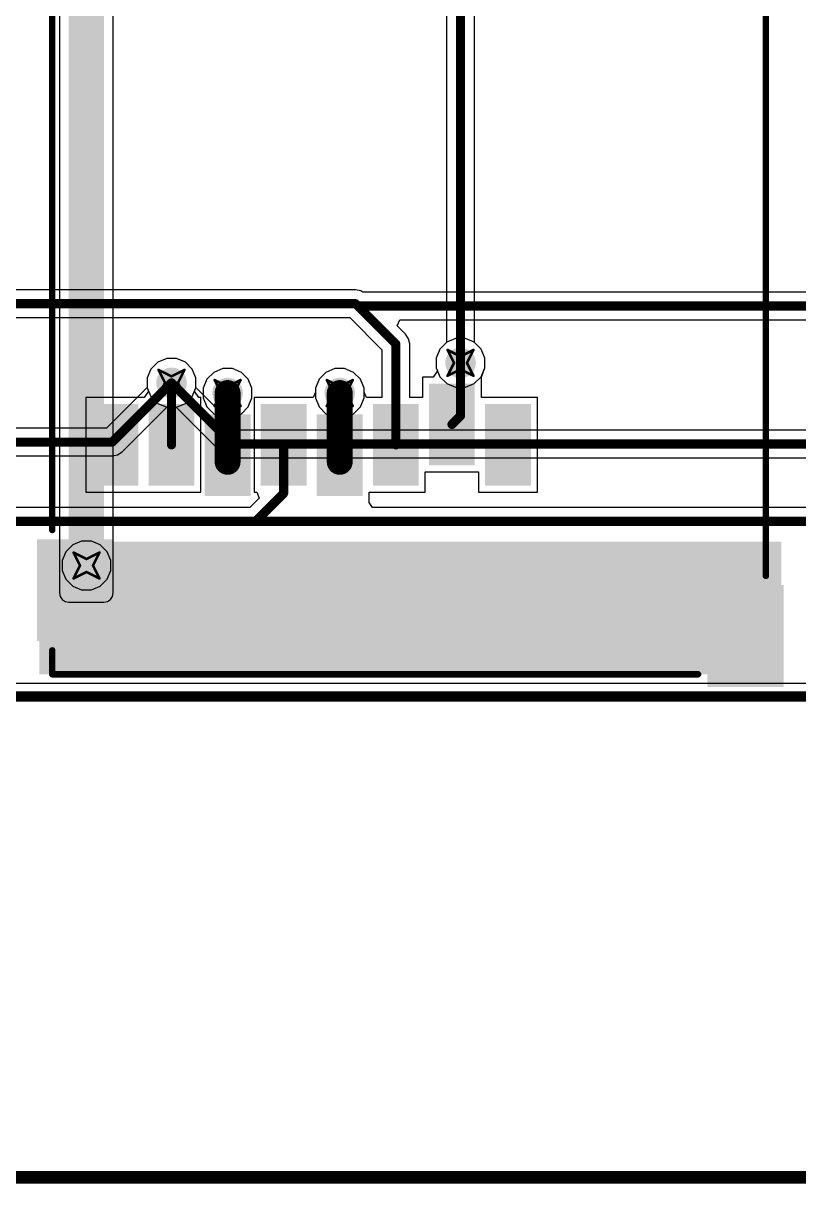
# Model space of a CAD drawing. Header units: inches. Extents: x -3 to 488, y -11 to 93.
# Drawn here: x 15.09 to 30.31, y -9.56 to 13.21 of the extents above; entities that cross this region are included whole.
import ezdxf

# ---------------------------------------------------------------- set-up
doc = ezdxf.new("R2010")
doc.units = ezdxf.units.IN
for name, color, linetype in [('Board Cutout', 216, 'Continuous'), ('Bottom Layer', 5, 'Continuous'), ('Dimension', 6, 'Continuous'), ('Drill Drawing', 1, 'Continuous'), ('Layer 1', 16, 'Continuous'), ('Layer 2', 76, 'Continuous'), ('Top Layer', 1, 'Continuous'), ('Top Overlay', 2, 'Continuous'), ('Top Paste', 8, 'Continuous'), ('Top Solder', 216, 'Continuous'), ('Via Holes', 16, 'Continuous')]:
    doc.layers.add(name, color=color, linetype=linetype)

msp = doc.modelspace()

# ---------------------------------------------------------------- hatches: boundary and pattern name
at = {"layer": 'Bottom Layer'}
h = msp.add_hatch(color=5, dxfattribs=at)
edge = h.paths.add_edge_path()
edge.add_arc((23.67, 6.545), 0.3, 0, 360)
h = msp.add_hatch(color=5, dxfattribs=at)
edge = h.paths.add_edge_path()
edge.add_arc((18.001, 6.154), 0.3, 0, 360)
h = msp.add_hatch(color=5, dxfattribs=at)
edge = h.paths.add_edge_path()
edge.add_arc((19.101, 5.954), 0.3, 0, 360)
h = msp.add_hatch(color=5, dxfattribs=at)
edge = h.paths.add_edge_path()
edge.add_arc((21.301, 5.954), 0.3, 0, 360)
h = msp.add_hatch(color=5, dxfattribs=at)
edge = h.paths.add_edge_path()
edge.add_arc((16.333, 2.571), 0.3, 0, 360)
at = {"layer": 'Layer 1'}
h = msp.add_hatch(color=16, dxfattribs=at)
edge = h.paths.add_edge_path()
edge.add_arc((23.67, 6.545), 0.3, 0, 360)
h = msp.add_hatch(color=16, dxfattribs=at)
edge = h.paths.add_edge_path()
edge.add_arc((18.001, 6.154), 0.3, 0, 360)
h = msp.add_hatch(color=16, dxfattribs=at)
edge = h.paths.add_edge_path()
edge.add_arc((19.101, 5.954), 0.3, 0, 360)
h = msp.add_hatch(color=16, dxfattribs=at)
edge = h.paths.add_edge_path()
edge.add_arc((21.301, 5.954), 0.3, 0, 360)
h = msp.add_hatch(color=16, dxfattribs=at)
edge = h.paths.add_edge_path()
edge.add_arc((16.333, 2.571), 0.3, 0, 360)
at = {"layer": 'Layer 2'}
msp.add_hatch(color=76, dxfattribs=at).paths.add_polyline_path([(15.984, 2.034), (16.674, 2.034), (16.674, 17.651), (15.984, 17.651)])
h = msp.add_hatch(color=76, dxfattribs=at)
edge = h.paths.add_edge_path()
edge.add_arc((23.67, 6.545), 0.3, 0, 360)
h = msp.add_hatch(color=76, dxfattribs=at)
edge = h.paths.add_edge_path()
edge.add_arc((18.001, 6.154), 0.3, 0, 360)
h = msp.add_hatch(color=76, dxfattribs=at)
edge = h.paths.add_edge_path()
edge.add_arc((19.101, 5.954), 0.3, 0, 360)
h = msp.add_hatch(color=76, dxfattribs=at)
edge = h.paths.add_edge_path()
edge.add_arc((21.301, 5.954), 0.3, 0, 360)
h = msp.add_hatch(color=76, dxfattribs=at)
edge = h.paths.add_edge_path()
edge.add_arc((16.333, 2.571), 0.3, 0, 360)
at = {"layer": 'Top Layer'}
h = msp.add_hatch(color=1, dxfattribs=at)
edge = h.paths.add_edge_path()
edge.add_arc((23.67, 6.545), 0.3, 0, 360)
h = msp.add_hatch(color=1, dxfattribs=at)
edge = h.paths.add_edge_path()
edge.add_arc((18.001, 6.154), 0.3, 0, 360)
h = msp.add_hatch(color=1, dxfattribs=at)
edge = h.paths.add_edge_path()
edge.add_arc((19.101, 5.954), 0.3, 0, 360)
h = msp.add_hatch(color=1, dxfattribs=at)
edge = h.paths.add_edge_path()
edge.add_arc((21.301, 5.954), 0.3, 0, 360)
for points in [[(23.101, 6.087), (23.901, 6.087), (23.901, 4.587), (23.101, 4.587)], [(16.501, 5.687), (17.301, 5.687), (17.301, 4.187), (16.501, 4.187)], [(17.601, 5.687), (18.401, 5.687), (18.401, 4.187), (17.601, 4.187)], [(18.701, 5.487), (19.501, 5.487), (19.501, 3.987), (18.701, 3.987)], [(19.801, 5.687), (20.601, 5.687), (20.601, 4.187), (19.801, 4.187)], [(20.901, 5.487), (21.701, 5.487), (21.701, 3.987), (20.901, 3.987)], [(22.001, 5.687), (22.801, 5.687), (22.801, 4.187), (22.001, 4.187)], [(24.201, 5.687), (25.001, 5.687), (25.001, 4.187), (24.201, 4.187)], [(15.411, 0.437), (29.961, 0.437), (29.961, 3.037), (15.411, 3.037)], [(15.411, 3.037), (16.811, 3.037), (16.811, 1.137), (15.411, 1.137)], [(28.561, 2.137), (29.961, 2.137), (29.961, 0.237), (28.561, 0.237)]]:
    msp.add_hatch(color=1, dxfattribs=at).paths.add_polyline_path(points)
h = msp.add_hatch(color=1, dxfattribs=at)
edge = h.paths.add_edge_path()
edge.add_arc((16.333, 2.571), 0.3, 0, 360)
at = {"layer": 'Top Paste'}
for points in [[(23.101, 6.087), (23.901, 6.087), (23.901, 4.587), (23.101, 4.587)], [(16.501, 5.687), (17.301, 5.687), (17.301, 4.187), (16.501, 4.187)], [(17.601, 5.687), (18.401, 5.687), (18.401, 4.187), (17.601, 4.187)], [(18.701, 5.487), (19.501, 5.487), (19.501, 3.987), (18.701, 3.987)], [(19.801, 5.687), (20.601, 5.687), (20.601, 4.187), (19.801, 4.187)], [(20.901, 5.487), (21.701, 5.487), (21.701, 3.987), (20.901, 3.987)], [(22.001, 5.687), (22.801, 5.687), (22.801, 4.187), (22.001, 4.187)], [(24.201, 5.687), (25.001, 5.687), (25.001, 4.187), (24.201, 4.187)], [(15.411, 3.037), (16.811, 3.037), (16.811, 1.137), (15.411, 1.137)], [(28.561, 2.137), (29.961, 2.137), (29.961, 0.237), (28.561, 0.237)]]:
    msp.add_hatch(color=8, dxfattribs=at).paths.add_polyline_path(points)
at = {"layer": 'Top Solder'}
for points in [[(23.051, 6.137), (23.951, 6.137), (23.951, 4.537), (23.051, 4.537)], [(16.451, 5.737), (17.351, 5.737), (17.351, 4.137), (16.451, 4.137)], [(17.551, 5.737), (18.451, 5.737), (18.451, 4.137), (17.551, 4.137)], [(19.751, 5.737), (20.651, 5.737), (20.651, 4.137), (19.751, 4.137)], [(21.951, 5.737), (22.851, 5.737), (22.851, 4.137), (21.951, 4.137)], [(24.151, 5.737), (25.051, 5.737), (25.051, 4.137), (24.151, 4.137)], [(18.651, 5.537), (19.551, 5.537), (19.551, 3.937), (18.651, 3.937)], [(20.851, 5.537), (21.751, 5.537), (21.751, 3.937), (20.851, 3.937)], [(15.361, 3.087), (16.861, 3.087), (16.861, 1.087), (15.361, 1.087)], [(28.511, 2.187), (30.011, 2.187), (30.011, 0.187), (28.511, 0.187)]]:
    msp.add_hatch(color=216, dxfattribs=at).paths.add_polyline_path(points)
at = {"layer": 'Via Holes'}
h = msp.add_hatch(color=7, dxfattribs=at)
edge = h.paths.add_edge_path()
edge.add_arc((23.67, 6.545), 0.15, 0, 360)
h = msp.add_hatch(color=7, dxfattribs=at)
edge = h.paths.add_edge_path()
edge.add_arc((18.001, 6.154), 0.15, 0, 360)
h = msp.add_hatch(color=7, dxfattribs=at)
edge = h.paths.add_edge_path()
edge.add_arc((19.101, 5.954), 0.15, 0, 360)
h = msp.add_hatch(color=7, dxfattribs=at)
edge = h.paths.add_edge_path()
edge.add_arc((21.301, 5.954), 0.15, 0, 360)
h = msp.add_hatch(color=7, dxfattribs=at)
edge = h.paths.add_edge_path()
edge.add_arc((16.333, 2.571), 0.15, 0, 360)

# ---------------------------------------------------------------- linework, layer by layer
at = {"layer": 'Board Cutout', "const_width": 0.2}
msp.add_lwpolyline([(0.01, 0), (60.01, 0)], dxfattribs=at)
at = {"layer": 'Bottom Layer'}
for p, q in [((23.399, 6.95), (23.265, 6.815)), ((23.575, 7.022), (23.399, 6.95)), ((23.765, 7.022), (23.575, 7.022)), ((23.941, 6.95), (23.765, 7.022)), ((24.075, 6.815), (23.941, 6.95)), ((17.906, 6.632), (17.73, 6.559)), ((18.096, 6.632), (17.906, 6.632)), ((18.272, 6.559), (18.096, 6.632)), ((23.265, 6.815), (23.192, 6.64)), ((23.192, 6.64), (23.192, 6.45)), ((24.148, 6.64), (24.075, 6.815)), ((24.148, 6.45), (24.148, 6.64)), ((17.596, 6.425), (17.523, 6.249)), ((17.73, 6.559), (17.596, 6.425)), ((18.406, 6.425), (18.272, 6.559)), ((18.479, 6.249), (18.406, 6.425)), ((19.006, 6.432), (18.83, 6.359)), ((19.196, 6.432), (19.006, 6.432)), ((19.372, 6.359), (19.196, 6.432)), ((23.192, 6.45), (23.265, 6.274)), ((24.075, 6.274), (24.148, 6.45)), ((17.523, 6.249), (17.523, 6.059)), ((18.479, 6.059), (18.479, 6.249)), ((18.696, 6.225), (18.623, 6.049)), ((18.83, 6.359), (18.696, 6.225)), ((19.506, 6.225), (19.372, 6.359)), ((19.579, 6.049), (19.506, 6.225)), ((23.265, 6.274), (23.399, 6.14)), ((23.941, 6.14), (24.075, 6.274)), ((17.523, 6.059), (17.596, 5.883)), ((18.406, 5.883), (18.479, 6.059)), ((18.623, 6.049), (18.623, 5.859)), ((19.579, 5.859), (19.579, 6.049)), ((23.399, 6.14), (23.575, 6.067)), ((23.575, 6.067), (23.765, 6.067)), ((23.765, 6.067), (23.941, 6.14)), ((17.596, 5.883), (17.73, 5.749)), ((17.73, 5.749), (17.906, 5.676)), ((18.096, 5.676), (18.272, 5.749)), ((18.272, 5.749), (18.406, 5.883)), ((18.623, 5.859), (18.696, 5.683)), ((19.506, 5.683), (19.579, 5.859)), ((17.906, 5.676), (18.096, 5.676)), ((18.696, 5.683), (18.83, 5.549)), ((18.83, 5.549), (19.006, 5.476)), ((19.006, 5.476), (19.196, 5.476)), ((19.196, 5.476), (19.372, 5.549)), ((19.372, 5.549), (19.506, 5.683)), ((16.063, 2.976), (15.928, 2.842)), ((16.238, 3.049), (16.063, 2.976)), ((16.428, 3.049), (16.238, 3.049)), ((16.604, 2.976), (16.428, 3.049)), ((16.738, 2.842), (16.604, 2.976)), ((15.928, 2.842), (15.856, 2.666)), ((16.811, 2.666), (16.738, 2.842)), ((15.856, 2.666), (15.856, 2.476)), ((16.811, 2.476), (16.811, 2.666)), ((15.856, 2.476), (15.928, 2.301)), ((15.928, 2.301), (16.063, 2.166)), ((16.604, 2.166), (16.738, 2.301)), ((16.738, 2.301), (16.811, 2.476)), ((16.063, 2.166), (16.238, 2.094)), ((16.238, 2.094), (16.428, 2.094)), ((16.428, 2.094), (16.604, 2.166)), ((60.01, 0.259), (0.269, 0.259))]:
    msp.add_line(p, q, dxfattribs=at)
at = {"layer": 'Dimension', "const_width": 0.254}
msp.add_lwpolyline([(0, -9.429), (56.354, -9.429)], dxfattribs=at)
at = {"layer": 'Drill Drawing', "const_width": 0.0508}
for points in [[(23.416, 6.799), (23.67, 6.672)], [(23.416, 6.799), (23.543, 6.545)], [(23.67, 6.672), (23.924, 6.799)], [(23.797, 6.545), (23.924, 6.799)], [(17.747, 6.408), (18.001, 6.281)], [(17.747, 6.408), (17.874, 6.154)], [(18.001, 6.281), (18.255, 6.408)], [(18.128, 6.154), (18.255, 6.408)], [(23.416, 6.291), (23.543, 6.545)], [(23.416, 6.291), (23.67, 6.418)], [(23.67, 6.418), (23.924, 6.291)], [(23.797, 6.545), (23.924, 6.291)], [(17.747, 5.9), (17.874, 6.154)], [(18.128, 6.154), (18.255, 5.9)], [(18.847, 6.208), (19.101, 6.081)], [(18.847, 6.208), (18.974, 5.954)], [(19.101, 6.081), (19.355, 6.208)], [(19.228, 5.954), (19.355, 6.208)], [(21.047, 6.208), (21.301, 6.081)], [(21.047, 6.208), (21.174, 5.954)], [(21.301, 6.081), (21.555, 6.208)], [(21.428, 5.954), (21.555, 6.208)], [(17.747, 5.9), (18.001, 6.027)], [(18.001, 6.027), (18.255, 5.9)], [(18.847, 5.7), (18.974, 5.954)], [(19.228, 5.954), (19.355, 5.7)], [(21.047, 5.7), (21.174, 5.954)], [(21.428, 5.954), (21.555, 5.7)], [(18.847, 5.7), (19.101, 5.827)], [(19.101, 5.827), (19.355, 5.7)], [(21.047, 5.7), (21.301, 5.827)], [(21.301, 5.827), (21.555, 5.7)], [(16.079, 2.825), (16.333, 2.698)], [(16.079, 2.825), (16.206, 2.571)], [(16.333, 2.698), (16.587, 2.825)], [(16.46, 2.571), (16.587, 2.825)], [(16.079, 2.317), (16.206, 2.571)], [(16.46, 2.571), (16.587, 2.317)], [(16.079, 2.317), (16.333, 2.444)], [(16.333, 2.444), (16.587, 2.317)]]:
    msp.add_lwpolyline(points, dxfattribs=at)
at = {"layer": 'Drill Drawing', "const_width": 0.0254}
for points in [[(23.403, 6.799, 1), (23.429, 6.799, 1)], [(23.403, 6.799, 1), (23.429, 6.799, 1)], [(23.657, 6.672, 1), (23.683, 6.672, 1)], [(23.657, 6.672, 1), (23.683, 6.672, 1)], [(23.911, 6.799, 1), (23.937, 6.799, 1)], [(23.911, 6.799, 1), (23.937, 6.799, 1)], [(17.734, 6.408, 1), (17.76, 6.408, 1)], [(17.734, 6.408, 1), (17.76, 6.408, 1)], [(18.242, 6.408, 1), (18.268, 6.408, 1)], [(18.242, 6.408, 1), (18.268, 6.408, 1)], [(23.53, 6.545, 1), (23.556, 6.545, 1)], [(23.53, 6.545, 1), (23.556, 6.545, 1)], [(23.657, 6.418, 1), (23.683, 6.418, 1)], [(23.657, 6.418, 1), (23.683, 6.418, 1)], [(23.784, 6.545, 1), (23.81, 6.545, 1)], [(23.784, 6.545, 1), (23.81, 6.545, 1)], [(17.861, 6.154, 1), (17.887, 6.154, 1)], [(17.861, 6.154, 1), (17.887, 6.154, 1)], [(17.988, 6.281, 1), (18.014, 6.281, 1)], [(17.988, 6.281, 1), (18.014, 6.281, 1)], [(18.115, 6.154, 1), (18.141, 6.154, 1)], [(18.115, 6.154, 1), (18.141, 6.154, 1)], [(18.834, 6.208, 1), (18.86, 6.208, 1)], [(18.834, 6.208, 1), (18.86, 6.208, 1)], [(19.342, 6.208, 1), (19.368, 6.208, 1)], [(19.342, 6.208, 1), (19.368, 6.208, 1)], [(21.034, 6.208, 1), (21.06, 6.208, 1)], [(21.034, 6.208, 1), (21.06, 6.208, 1)], [(21.542, 6.208, 1), (21.568, 6.208, 1)], [(21.542, 6.208, 1), (21.568, 6.208, 1)], [(23.403, 6.291, 1), (23.429, 6.291, 1)], [(23.403, 6.291, 1), (23.429, 6.291, 1)], [(23.911, 6.291, 1), (23.937, 6.291, 1)], [(23.911, 6.291, 1), (23.937, 6.291, 1)], [(17.734, 5.9, 1), (17.76, 5.9, 1)], [(17.734, 5.9, 1), (17.76, 5.9, 1)], [(17.988, 6.027, 1), (18.014, 6.027, 1)], [(17.988, 6.027, 1), (18.014, 6.027, 1)], [(18.242, 5.9, 1), (18.268, 5.9, 1)], [(18.242, 5.9, 1), (18.268, 5.9, 1)], [(18.961, 5.954, 1), (18.987, 5.954, 1)], [(18.961, 5.954, 1), (18.987, 5.954, 1)], [(19.088, 6.081, 1), (19.114, 6.081, 1)], [(19.088, 6.081, 1), (19.114, 6.081, 1)], [(19.215, 5.954, 1), (19.241, 5.954, 1)], [(19.215, 5.954, 1), (19.241, 5.954, 1)], [(21.161, 5.954, 1), (21.187, 5.954, 1)], [(21.161, 5.954, 1), (21.187, 5.954, 1)], [(21.288, 6.081, 1), (21.314, 6.081, 1)], [(21.288, 6.081, 1), (21.314, 6.081, 1)], [(21.415, 5.954, 1), (21.441, 5.954, 1)], [(21.415, 5.954, 1), (21.441, 5.954, 1)], [(18.834, 5.7, 1), (18.86, 5.7, 1)], [(18.834, 5.7, 1), (18.86, 5.7, 1)], [(19.088, 5.827, 1), (19.114, 5.827, 1)], [(19.088, 5.827, 1), (19.114, 5.827, 1)], [(19.342, 5.7, 1), (19.368, 5.7, 1)], [(19.342, 5.7, 1), (19.368, 5.7, 1)], [(21.034, 5.7, 1), (21.06, 5.7, 1)], [(21.034, 5.7, 1), (21.06, 5.7, 1)], [(21.288, 5.827, 1), (21.314, 5.827, 1)], [(21.288, 5.827, 1), (21.314, 5.827, 1)], [(21.542, 5.7, 1), (21.568, 5.7, 1)], [(21.542, 5.7, 1), (21.568, 5.7, 1)], [(16.067, 2.825, 1), (16.092, 2.825, 1)], [(16.067, 2.825, 1), (16.092, 2.825, 1)], [(16.575, 2.825, 1), (16.6, 2.825, 1)], [(16.575, 2.825, 1), (16.6, 2.825, 1)], [(16.194, 2.571, 1), (16.219, 2.571, 1)], [(16.194, 2.571, 1), (16.219, 2.571, 1)], [(16.321, 2.698, 1), (16.346, 2.698, 1)], [(16.321, 2.698, 1), (16.346, 2.698, 1)], [(16.448, 2.571, 1), (16.473, 2.571, 1)], [(16.448, 2.571, 1), (16.473, 2.571, 1)], [(16.067, 2.317, 1), (16.092, 2.317, 1)], [(16.067, 2.317, 1), (16.092, 2.317, 1)], [(16.321, 2.444, 1), (16.346, 2.444, 1)], [(16.321, 2.444, 1), (16.346, 2.444, 1)], [(16.575, 2.317, 1), (16.6, 2.317, 1)], [(16.575, 2.317, 1), (16.6, 2.317, 1)]]:
    msp.add_lwpolyline(points, format="xyb", close=True, dxfattribs=at)
at = {"layer": 'Layer 1'}
for p, q in [((23.399, 6.95), (23.265, 6.815)), ((23.575, 7.022), (23.399, 6.95)), ((23.765, 7.022), (23.575, 7.022)), ((23.941, 6.95), (23.765, 7.022)), ((24.075, 6.815), (23.941, 6.95)), ((17.906, 6.632), (17.73, 6.559)), ((18.096, 6.632), (17.906, 6.632)), ((18.272, 6.559), (18.096, 6.632)), ((23.265, 6.815), (23.192, 6.64)), ((23.192, 6.64), (23.192, 6.45)), ((24.148, 6.64), (24.075, 6.815)), ((24.148, 6.45), (24.148, 6.64)), ((17.596, 6.425), (17.523, 6.249)), ((17.73, 6.559), (17.596, 6.425)), ((18.406, 6.425), (18.272, 6.559)), ((18.479, 6.249), (18.406, 6.425)), ((21.206, 6.432), (21.03, 6.359)), ((21.396, 6.432), (21.206, 6.432)), ((21.572, 6.359), (21.396, 6.432)), ((23.192, 6.45), (23.265, 6.274)), ((24.075, 6.274), (24.148, 6.45)), ((17.523, 6.249), (17.523, 6.061)), ((18.479, 6.061), (18.479, 6.249)), ((20.896, 6.225), (20.823, 6.049)), ((21.03, 6.359), (20.896, 6.225)), ((21.706, 6.225), (21.572, 6.359)), ((21.779, 6.049), (21.706, 6.225)), ((23.265, 6.274), (23.399, 6.14)), ((23.941, 6.14), (24.075, 6.274)), ((17.523, 6.061), (16.725, 5.263)), ((19.314, 5.226), (18.479, 6.061)), ((20.823, 6.049), (20.823, 5.859)), ((21.779, 5.859), (21.779, 6.049)), ((23.399, 6.14), (23.575, 6.067)), ((23.575, 6.067), (23.765, 6.067)), ((23.765, 6.067), (23.941, 6.14)), ((20.823, 5.859), (20.896, 5.683)), ((21.706, 5.683), (21.779, 5.859)), ((17.03, 4.799), (17.908, 5.676)), ((17.908, 5.676), (18.094, 5.676)), ((18.094, 5.676), (19.009, 4.762)), ((20.896, 5.683), (21.03, 5.549)), ((21.03, 5.549), (21.206, 5.476)), ((21.206, 5.476), (21.396, 5.476)), ((21.396, 5.476), (21.572, 5.549)), ((21.572, 5.549), (21.706, 5.683)), ((16.725, 5.263), (4.037, 5.263)), ((31.928, 5.226), (19.314, 5.226)), ((16.942, 4.74), (17.03, 4.799)), ((3.924, 4.719), (16.838, 4.719)), ((16.838, 4.719), (16.942, 4.74)), ((19.009, 4.762), (19.009, 4.762)), ((19.009, 4.762), (19.097, 4.703)), ((19.097, 4.703), (19.201, 4.682)), ((19.201, 4.682), (19.201, 4.682)), ((19.201, 4.682), (32.041, 4.682)), ((16.063, 2.976), (15.928, 2.842)), ((16.238, 3.049), (16.063, 2.976)), ((16.428, 3.049), (16.238, 3.049)), ((16.604, 2.976), (16.428, 3.049)), ((16.738, 2.842), (16.604, 2.976)), ((15.928, 2.842), (15.856, 2.666)), ((16.811, 2.666), (16.738, 2.842)), ((15.856, 2.666), (15.856, 2.476)), ((16.811, 2.476), (16.811, 2.666)), ((15.856, 2.476), (15.928, 2.301)), ((15.928, 2.301), (16.063, 2.166)), ((16.604, 2.166), (16.738, 2.301)), ((16.738, 2.301), (16.811, 2.476)), ((16.063, 2.166), (16.238, 2.094)), ((16.238, 2.094), (16.428, 2.094)), ((16.428, 2.094), (16.604, 2.166)), ((60.01, 0.259), (0.269, 0.259))]:
    msp.add_line(p, q, dxfattribs=at)
at = {"layer": 'Layer 1', "const_width": 0.178}
for points in [[(16.838, 4.991), (18.001, 6.154)], [(18.001, 6.154), (19.201, 4.954)], [(3.924, 4.991), (16.838, 4.991)], [(19.201, 4.954), (32.041, 4.954)]]:
    msp.add_lwpolyline(points, dxfattribs=at)
at = {"layer": 'Layer 1', "const_width": 0.0889}
for points in [[(17.957, 6.154, 1), (18.046, 6.154, 1)], [(17.957, 6.154, 1), (18.046, 6.154, 1)], [(16.794, 4.991, 1), (16.882, 4.991, 1)], [(16.794, 4.991, 1), (16.882, 4.991, 1)], [(19.157, 4.954, 1), (19.246, 4.954, 1)], [(19.157, 4.954, 1), (19.246, 4.954, 1)]]:
    msp.add_lwpolyline(points, format="xyb", close=True, dxfattribs=at)
at = {"layer": 'Layer 2'}
for p, q in [((23.942, 6.948), (23.942, 19.03)), ((15.803, 17.651), (15.803, 2.034)), ((16.855, 2.034), (16.855, 17.651)), ((23.398, 16.256), (23.398, 6.948)), ((23.398, 6.948), (23.265, 6.815)), ((24.075, 6.815), (23.942, 6.948)), ((17.906, 6.632), (17.73, 6.559)), ((18.096, 6.632), (17.906, 6.632)), ((18.272, 6.559), (18.096, 6.632)), ((23.265, 6.815), (23.192, 6.64)), ((23.192, 6.64), (23.192, 6.45)), ((24.148, 6.64), (24.075, 6.815)), ((24.148, 6.45), (24.148, 6.64)), ((17.596, 6.425), (17.523, 6.249)), ((17.73, 6.559), (17.596, 6.425)), ((18.406, 6.425), (18.272, 6.559)), ((18.479, 6.249), (18.406, 6.425)), ((19.006, 6.432), (18.83, 6.359)), ((19.196, 6.432), (19.006, 6.432)), ((19.372, 6.359), (19.196, 6.432)), ((21.206, 6.432), (21.03, 6.359)), ((21.396, 6.432), (21.206, 6.432)), ((21.572, 6.359), (21.396, 6.432)), ((23.192, 6.45), (23.265, 6.274)), ((24.075, 6.274), (24.148, 6.45)), ((17.523, 6.249), (17.523, 6.059)), ((18.479, 6.059), (18.479, 6.249)), ((18.696, 6.225), (18.623, 6.049)), ((18.83, 6.359), (18.696, 6.225)), ((19.506, 6.225), (19.372, 6.359)), ((19.579, 6.049), (19.506, 6.225)), ((20.896, 6.225), (20.823, 6.049)), ((21.03, 6.359), (20.896, 6.225)), ((21.706, 6.225), (21.572, 6.359)), ((21.779, 6.049), (21.706, 6.225)), ((23.265, 6.274), (23.399, 6.14)), ((23.941, 6.14), (24.075, 6.274)), ((17.523, 6.059), (17.596, 5.883)), ((18.406, 5.883), (18.479, 6.059)), ((18.623, 6.049), (18.623, 5.859)), ((19.579, 5.859), (19.579, 6.049)), ((20.823, 6.049), (20.823, 5.859)), ((21.779, 5.859), (21.779, 6.049)), ((23.399, 6.14), (23.575, 6.067)), ((23.575, 6.067), (23.765, 6.067)), ((23.765, 6.067), (23.941, 6.14)), ((17.596, 5.883), (17.73, 5.749)), ((17.73, 5.749), (17.906, 5.676)), ((18.096, 5.676), (18.272, 5.749)), ((18.272, 5.749), (18.406, 5.883)), ((18.623, 5.859), (18.696, 5.683)), ((19.506, 5.683), (19.579, 5.859)), ((20.823, 5.859), (20.896, 5.683)), ((21.706, 5.683), (21.779, 5.859)), ((17.906, 5.676), (18.096, 5.676)), ((18.696, 5.683), (18.83, 5.549)), ((18.83, 5.549), (19.006, 5.476)), ((19.006, 5.476), (19.196, 5.476)), ((19.196, 5.476), (19.372, 5.549)), ((19.372, 5.549), (19.506, 5.683)), ((20.896, 5.683), (21.03, 5.549)), ((21.03, 5.549), (21.206, 5.476)), ((21.206, 5.476), (21.396, 5.476)), ((21.396, 5.476), (21.572, 5.549)), ((21.572, 5.549), (21.706, 5.683)), ((15.803, 2.034), (15.817, 1.965)), ((15.817, 1.965), (15.856, 1.906)), ((15.856, 1.906), (15.915, 1.867)), ((15.915, 1.867), (15.984, 1.853)), ((15.984, 1.853), (16.674, 1.853)), ((16.674, 1.853), (16.743, 1.867)), ((16.743, 1.867), (16.802, 1.906)), ((16.802, 1.906), (16.841, 1.965)), ((16.841, 1.965), (16.855, 2.034)), ((60.01, 0.259), (0.269, 0.259))]:
    msp.add_line(p, q, dxfattribs=at)
at = {"layer": 'Layer 2', "const_width": 0.178}
msp.add_lwpolyline([(23.67, 6.545), (23.67, 19.433)], dxfattribs=at)
at = {"layer": 'Layer 2', "const_width": 0.0889}
msp.add_lwpolyline([(23.626, 6.545, 1), (23.715, 6.545, 1)], format="xyb", close=True, dxfattribs=at)
at = {"layer": 'Top Layer'}
for p, q in [((21.61, 7.979), (7.951, 7.979)), ((21.714, 7.958), (21.61, 7.979)), ((21.751, 7.933), (21.714, 7.958)), ((55.036, 7.933), (21.751, 7.933)), ((8.063, 7.435), (21.497, 7.435)), ((21.497, 7.435), (22.129, 6.803)), ((22.429, 7.272), (22.478, 7.389)), ((22.478, 7.389), (36.421, 7.389)), ((22.593, 7.108), (22.429, 7.272)), ((22.652, 7.02), (22.593, 7.108)), ((22.593, 7.108), (22.593, 7.108)), ((22.673, 6.916), (22.652, 7.02)), ((22.673, 5.865), (22.673, 6.916)), ((23.399, 6.95), (23.265, 6.815)), ((23.575, 7.022), (23.399, 6.95)), ((23.765, 7.022), (23.575, 7.022)), ((23.941, 6.95), (23.765, 7.022)), ((24.075, 6.815), (23.941, 6.95)), ((17.906, 6.632), (17.73, 6.559)), ((18.096, 6.632), (17.906, 6.632)), ((18.272, 6.559), (18.096, 6.632)), ((22.129, 6.803), (22.129, 5.865)), ((23.265, 6.815), (23.192, 6.64)), ((23.192, 6.64), (23.192, 6.45)), ((24.148, 6.64), (24.075, 6.815)), ((24.148, 6.45), (24.148, 6.64)), ((17.596, 6.425), (17.523, 6.249)), ((17.73, 6.559), (17.596, 6.425)), ((18.406, 6.425), (18.272, 6.559)), ((18.479, 6.249), (18.406, 6.425)), ((21.206, 6.432), (21.03, 6.359)), ((21.396, 6.432), (21.206, 6.432)), ((21.572, 6.359), (21.396, 6.432)), ((23.216, 6.392), (23.131, 6.265)), ((23.192, 6.45), (23.216, 6.392)), ((24.079, 6.265), (24.119, 6.379)), ((24.119, 6.379), (24.148, 6.45)), ((17.523, 6.249), (17.523, 6.059)), ((18.479, 6.059), (18.479, 6.249)), ((20.896, 6.225), (20.823, 6.049)), ((21.03, 6.359), (20.896, 6.225)), ((21.706, 6.225), (21.572, 6.359)), ((21.779, 6.049), (21.706, 6.225)), ((23.131, 6.265), (22.923, 6.265)), ((22.923, 6.265), (22.923, 5.865)), ((24.079, 5.865), (24.079, 6.265)), ((24.079, 6.265), (24.079, 6.265)), ((24.079, 6.265), (24.079, 6.265)), ((17.551, 5.992), (17.466, 5.865)), ((17.523, 6.059), (17.551, 5.992)), ((18.451, 5.992), (18.479, 6.059)), ((18.536, 5.865), (18.451, 5.992)), ((20.823, 5.973), (20.779, 5.865)), ((20.823, 6.049), (20.823, 5.973)), ((21.779, 5.973), (21.779, 6.049)), ((21.823, 5.865), (21.779, 5.973)), ((17.466, 5.865), (16.323, 5.865)), ((16.323, 5.865), (16.323, 4.009)), ((18.579, 5.865), (18.536, 5.865)), ((18.579, 4.009), (18.579, 5.865)), ((20.779, 5.865), (19.623, 5.865)), ((19.623, 5.865), (19.623, 4.009)), ((22.129, 5.865), (21.823, 5.865)), ((22.923, 5.865), (22.673, 5.865)), ((25.179, 5.865), (24.079, 5.865)), ((25.179, 4.009), (25.179, 5.865)), ((22.979, 4.009), (22.979, 4.409)), ((22.979, 4.409), (24.023, 4.409)), ((24.023, 4.409), (24.023, 4.009)), ((16.323, 4.009), (18.579, 4.009)), ((19.721, 3.892), (19.538, 3.709)), ((19.623, 4.009), (19.673, 4.009)), ((19.673, 4.009), (19.721, 3.892)), ((21.879, 3.809), (21.879, 4.009)), ((21.879, 4.009), (22.979, 4.009)), ((24.023, 4.009), (25.179, 4.009)), ((19.538, 3.709), (6.703, 3.709)), ((21.943, 3.709), (21.879, 3.809)), ((35.061, 3.709), (21.943, 3.709))]:
    msp.add_line(p, q, dxfattribs=at)
for points, const_width in [([(7.951, 7.707), (21.61, 7.707)], 0.178), ([(21.61, 7.707), (21.655, 7.661)], 0.178), ([(21.655, 7.661), (22.401, 6.916)], 0.178), ([(21.655, 7.661), (36.534, 7.661)], 0.178), ([(22.401, 4.937), (22.401, 6.916)], 0.178), ([(23.67, 5.506), (23.67, 6.545)], 0.178), ([(18.001, 4.937), (18.001, 6.154)], 0.178), ([(19.101, 4.604), (19.101, 5.954)], 0.508), ([(21.301, 4.737), (21.301, 5.954)], 0.508), ([(19.101, 4.737), (19.101, 5.954)], 0.178), ([(23.501, 5.337), (23.67, 5.506)], 0.178), ([(20.201, 3.987), (20.201, 4.937)], 0.178), ([(21.301, 4.604), (21.301, 4.737)], 0.508), ([(19.651, 3.437), (20.201, 3.987)], 0.178), ([(5.281, 3.437), (19.651, 3.437)], 0.178), ([(19.651, 3.437), (35.173, 3.437)], 0.178)]:
    msp.add_lwpolyline(points, dxfattribs=dict(at, const_width=const_width))
for points, const_width in [([(21.565, 7.707, 1), (21.654, 7.707, 1)], 0.0889), ([(21.565, 7.707, 1), (21.654, 7.707, 1)], 0.0889), ([(21.611, 7.661, 1), (21.7, 7.661, 1)], 0.0889), ([(21.611, 7.661, 1), (21.7, 7.661, 1)], 0.0889), ([(21.611, 7.661, 1), (21.7, 7.661, 1)], 0.0889), ([(22.357, 6.916, 1), (22.446, 6.916, 1)], 0.0889), ([(22.357, 6.916, 1), (22.446, 6.916, 1)], 0.0889), ([(23.626, 6.545, 1), (23.715, 6.545, 1)], 0.0889), ([(17.957, 6.154, 1), (18.046, 6.154, 1)], 0.0889), ([(18.974, 5.954, 1), (19.228, 5.954, 1)], 0.254), ([(21.174, 5.954, 1), (21.428, 5.954, 1)], 0.254), ([(19.057, 5.954, 1), (19.146, 5.954, 1)], 0.0889), ([(23.626, 5.506, 1), (23.715, 5.506, 1)], 0.0889), ([(23.626, 5.506, 1), (23.715, 5.506, 1)], 0.0889), ([(23.457, 5.337, 1), (23.546, 5.337, 1)], 0.0889), ([(17.957, 4.937, 1), (18.046, 4.937, 1)], 0.0889), ([(20.157, 4.937, 1), (20.246, 4.937, 1)], 0.0889), ([(22.357, 4.937, 1), (22.446, 4.937, 1)], 0.0889), ([(18.974, 4.604, 1), (19.228, 4.604, 1)], 0.254), ([(19.057, 4.737, 1), (19.146, 4.737, 1)], 0.0889), ([(21.174, 4.737, 1), (21.428, 4.737, 1)], 0.254), ([(21.174, 4.737, 1), (21.428, 4.737, 1)], 0.254), ([(21.174, 4.604, 1), (21.428, 4.604, 1)], 0.254), ([(20.157, 3.987, 1), (20.246, 3.987, 1)], 0.0889), ([(20.157, 3.987, 1), (20.246, 3.987, 1)], 0.0889), ([(19.606, 3.437, 1), (19.695, 3.437, 1)], 0.0889), ([(19.606, 3.437, 1), (19.695, 3.437, 1)], 0.0889), ([(19.606, 3.437, 1), (19.695, 3.437, 1)], 0.0889)]:
    msp.add_lwpolyline(points, format="xyb", close=True, dxfattribs=dict(at, const_width=const_width))
at = {"layer": 'Top Overlay', "const_width": 0.127}
for points in [[(29.661, 2.368), (29.661, 15.638)], [(15.661, 3.268), (15.661, 15.387)], [(15.661, 0.437), (15.661, 0.906)], [(15.661, 0.437), (15.79, 0.437)], [(15.79, 0.437), (28.33, 0.437)]]:
    msp.add_lwpolyline(points, dxfattribs=at)
at = {"layer": 'Top Overlay', "const_width": 0.0635}
for points in [[(15.629, 3.268, 1), (15.693, 3.268, 1)], [(29.629, 2.368, 1), (29.693, 2.368, 1)], [(15.629, 0.906, 1), (15.693, 0.906, 1)], [(15.629, 0.437, 1), (15.693, 0.437, 1)], [(15.629, 0.437, 1), (15.693, 0.437, 1)], [(15.758, 0.437, 1), (15.822, 0.437, 1)], [(15.758, 0.437, 1), (15.822, 0.437, 1)], [(28.298, 0.437, 1), (28.362, 0.437, 1)]]:
    msp.add_lwpolyline(points, format="xyb", close=True, dxfattribs=at)

doc.saveas('drawing.dxf')
